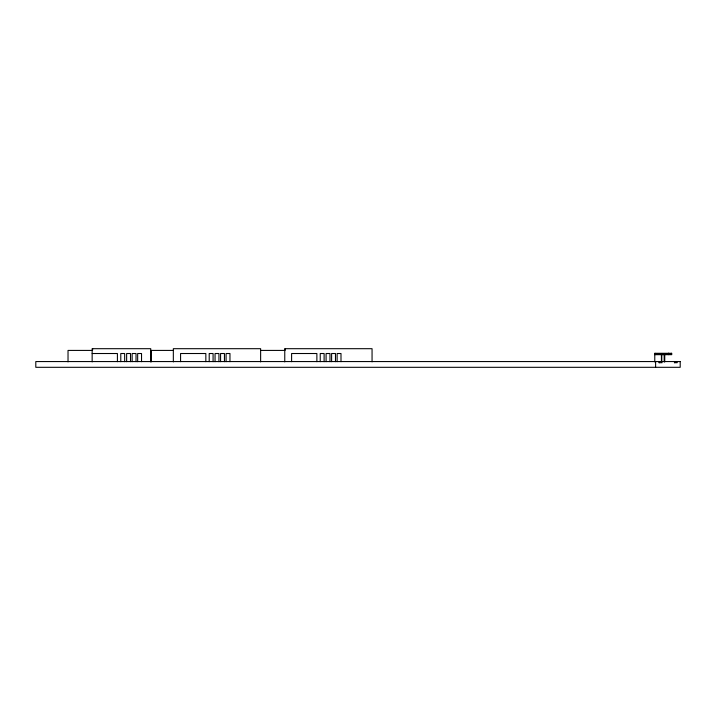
<?xml version="1.0" encoding="UTF-8"?>
<svg xmlns="http://www.w3.org/2000/svg" width="716" height="716" viewBox="0 0 716 716"><rect width="100%" height="100%" fill="white"/><g stroke="black" fill="none" stroke-linecap="round" stroke-linejoin="round"><path stroke-width="1.07" d="M92.149 350.419L68.029 350.419L68.029 361.893M150.727 350.419L173.335 350.419M260.633 350.419L284.762 350.419M92.149 353.516L117.415 353.516L117.415 361.687M655.042 353.292L655.042 354.205L661.817 353.516L671.474 354.205L671.474 353.292M654.773 354.671L671.742 354.671L671.742 353.292L654.773 353.292L654.773 361.902M658.863 362.708L662.148 362.708M674.365 362.708L677.166 362.708L677.166 361.562M674.723 361.562L674.723 362.708M668.78 353.292L668.78 354.671M668.592 353.292L668.592 354.205M664.743 354.671L664.743 361.902M664.197 354.671L664.197 361.902M661.772 354.671L661.772 361.902M661.414 354.671L661.414 361.902M659.293 361.562L659.293 362.708M655.605 361.562L655.605 367.308M372.06 361.84L372.06 348.692L284.762 348.692L284.762 361.893M340.995 361.687L340.995 353.516L337.12 353.516L337.12 361.687M335.482 361.687L335.482 353.516L331.606 353.516L331.606 361.687M329.969 361.687L329.969 353.516L326.093 353.516L326.093 361.687M324.115 361.687L324.115 353.516L320.231 353.516L320.231 361.687M316.875 361.687L316.875 353.516L291.6 353.516L291.6 361.687M285.219 348.692L285.219 350.07M260.633 361.893L260.633 348.692L173.335 348.692L173.335 361.893M229.97 361.687L229.97 353.516L226.086 353.516L226.086 361.687M224.448 361.687L224.448 353.516L220.573 353.516L220.573 361.687M218.935 361.687L218.935 353.516L215.06 353.516L215.06 361.687M213.082 361.687L213.082 353.516L209.206 353.516L209.206 361.687M205.841 361.687L205.841 353.516L180.575 353.516L180.575 361.687M151.192 350.419L151.192 351.798M151.192 352.254L151.192 361.875M150.727 361.893L150.727 348.692L92.149 348.692L92.149 361.893M141.535 361.687L141.535 353.516L137.66 353.516L137.66 361.687M136.022 361.687L136.022 353.516L132.147 353.516L132.147 361.687M130.509 361.687L130.509 353.516L126.634 353.516L126.634 361.687M124.656 361.687L124.656 353.516L120.78 353.516L120.78 361.687M92.606 348.692L92.606 350.07M680.2 361.562L35.8 361.562L35.8 367.308L680.2 367.308L680.2 361.562"/></g></svg>
